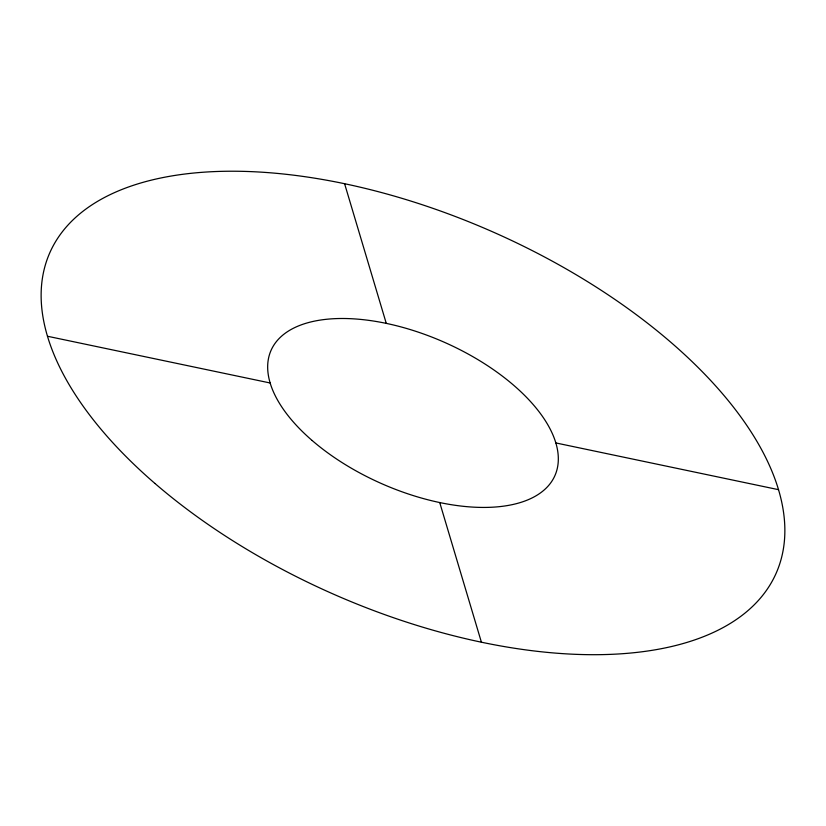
<?xml version="1.0" encoding="UTF-8"?>
<svg xmlns="http://www.w3.org/2000/svg" width="826" height="826" viewBox="0 0 826 826"><rect width="100%" height="100%" fill="white"/><g stroke="black" fill="none" stroke-linecap="round" stroke-linejoin="round"><path stroke-width="1.24" d="M47.485 336.254L270.154 382.985M555.846 442.942L778.515 489.673M344.597 183.723L386.269 323.379M439.731 502.549L481.403 642.205M154.937 483.447A396.945 197.868 23.8 0 0 773.9 577.973A396.945 197.868 23.8 0 0 310.163 177.466A396.945 197.868 23.8 0 0 154.937 483.447M312.145 440.506A155.123 77.324 23.8 0 0 554.039 477.449A155.123 77.324 23.8 0 0 372.805 320.932A155.123 77.324 23.8 0 0 312.145 440.506"/></g></svg>
